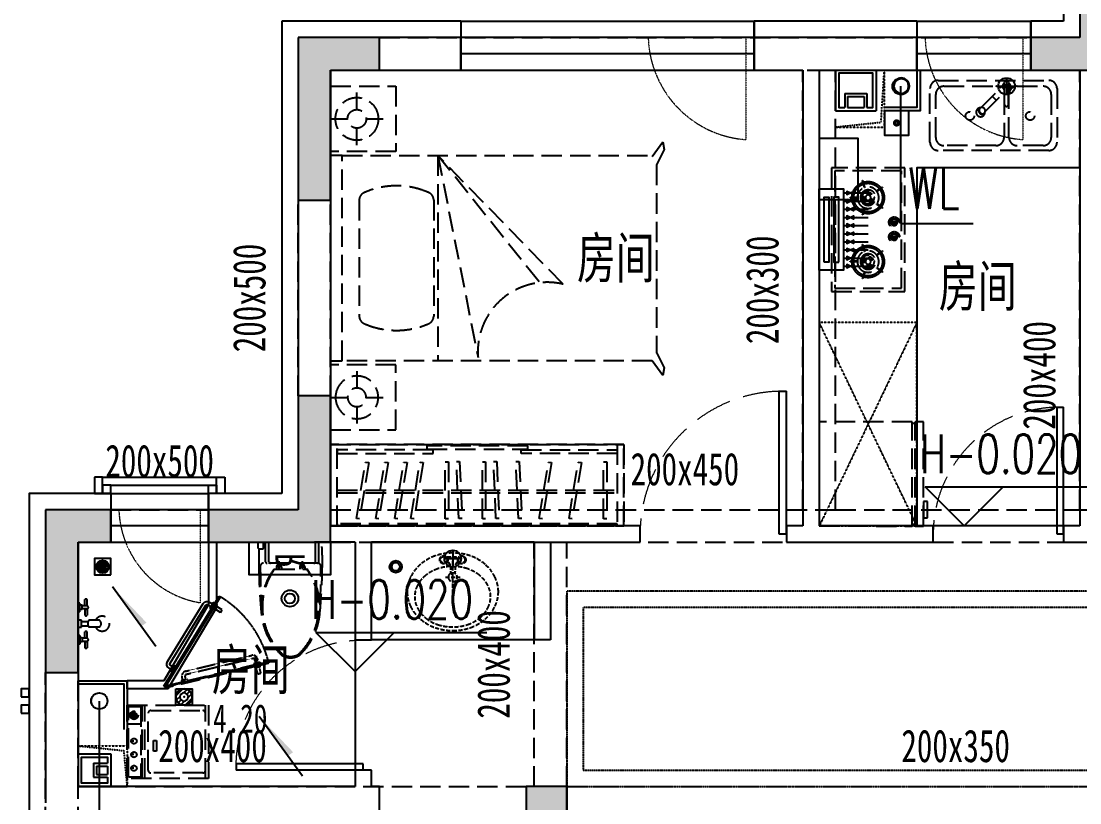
# Model space of a CAD drawing. Header units: millimetres. Extents: x -28014 to 297841, y -81741 to 47579.
# Drawn here: x 274269 to 280769, y -30177 to -25377 of the extents above; entities that cross this region are included whole.
import ezdxf
from ezdxf.enums import TextEntityAlignment as Align

# ---------------------------------------------------------------- set-up
doc = ezdxf.new("R2010")
doc.units = ezdxf.units.MM
doc.header["$MEASUREMENT"] = 0
for name, pattern in [('00-TK-A0$0$ax-d-a$0$Ax-41-Pr$0$Ax-41-Pr$0$HIDDEN2', [0.1875, 0.125, -0.0625]), ('__DASH', [0.35, 0.25, -0.1]), ('DASH', [0.35, 0.25, -0.1])]:
    doc.linetypes.add(name, pattern=pattern)
for name, color, linetype in [('0-水', 1, 'Continuous'), ('A-墙体-面层', 6, 'Continuous'), ('A-暖通-设备', 20, 'Continuous'), ('A-楼面-下部', 23, 'Continuous'), ('A-楼面-厨卫', 6, 'Continuous'), ('A-楼面-家具', 8, 'Continuous'), ('A-楼面-装饰', 41, 'Continuous'), ('A-注释-填充', 8, 'Continuous'), ('A-注释-引出', 3, 'Continuous'), ('A-注释-标高', 3, 'Continuous'), ('A-注释-符号', 3, 'Continuous'), ('A-立面-线2', 132, 'Continuous'), ('A-给排水-点位', 141, 'Continuous'), ('A-给排水-设备', 132, 'Continuous'), ('A-设备', 30, 'Continuous'), ('A-设备-电气', 30, 'Continuous'), ('A-门窗', 2, 'Continuous'), ('AR9-剪力墙（柱）填充', 250, 'Continuous'), ('AR9-剪力墙（柱）线', 6, 'Continuous'), ('AR9-墙线', 160, 'Continuous'), ('AR9-建筑给排水（立管）', 4, 'Continuous'), ('AR9-梁', 1, 'DASH'), ('C-sheet(通用-图框)', 7, 'Continuous'), ('FF-厨卫（地坪隐）', 31, 'Continuous'), ('FF-平面文字', 50, 'Continuous'), ('FF-活动家具', 51, 'Continuous'), ('P-污水-立管', 50, 'Continuous'), ('SURFACE', 6, 'Continuous'), ('装饰', 152, 'Continuous')]:
    doc.layers.add(name, color=color, linetype=linetype)
doc.layers.add('A_开启方向', color=15, linetype='Continuous', lineweight=18)
doc.styles.add('_TCH_DIM', font='SIMPLEX', dxfattribs={"bigfont": 'GBCBIG'})
doc.styles.add('参照-28#-1.2标准层$0$HZ1', font='', dxfattribs={"width": 0.7})
doc.styles.add('宋体', font='', dxfattribs={"width": 0.8})
doc.styles.get('参照-28#-1.2标准层$0$HZ1').set_extended_font_data('SimSun')
doc.styles.get('宋体').set_extended_font_data('SimSun')

# ---------------------------------------------------------------- blocks, each defined once
blk = doc.blocks.new('frgdhgth')
at = {"layer": 'A_开启方向', "linetype": 'DASH', "ltscale": 0.6}
for points in [[(1850, 9250), (1850, 8622.7, -0.385583), (1250, 9251.3, -0.385583)], [(3550, 9250), (3550, 8622.7, -0.385583), (2950, 9251.3, -0.385583)], [(-1500, 6350), (-1500, 5778.9, -0.358496), (-2000, 6350, -0.359827)]]:
    blk.add_lwpolyline(points, format="xyb", dxfattribs=at)
blk = doc.blocks.new('g1')
at = {"linetype": '__DASH', "ltscale": 500}
for p, q in [((40, 500), (0, 500)), ((0, 500), (0, 0)), ((0, 0), (0, 500)), ((0, 500), (1800, 500)), ((1800, 500), (0, 500)), ((0, 500), (0, 0)), ((40, 0), (40, 500)), ((630, 466.7), (40, 466.7)), ((40, 466.7), (40, 445.8)), ((1210, 491.7), (590, 491.7)), ((590, 491.7), (590, 470.8)), ((590, 470.8), (1210, 470.8)), ((630, 445.8), (630, 466.7)), ((1170, 445.8), (1170, 466.7)), ((1170, 466.7), (1760, 466.7)), ((1210, 470.8), (1210, 491.7)), ((1800, 500), (1760, 500)), ((1760, 500), (1760, 0)), ((1760, 466.7), (1760, 445.8)), ((1800, 0), (1800, 500)), ((1800, 500), (1800, 0)), ((1800, 0), (1800, 500)), ((40, 445.8), (630, 445.8)), ((1760, 445.8), (1170, 445.8)), ((0, 0), (40, 0)), ((1800, 0), (0, 0)), ((0, 0), (1800, 0)), ((40, 12.5), (40, 0)), ((1760, 12.5), (40, 12.5)), ((40, 0), (1760, 0)), ((1760, 0), (1760, 12.5)), ((1760, 0), (1800, 0))]:
    blk.add_line(p, q, dxfattribs=at)
at = {"color": 8, "linetype": '__DASH', "ltscale": 500}
for p, q in [((158.1, 45.4), (215, 392.2)), ((215, 392.2), (234.8, 390)), ((276.9, 45.4), (333.7, 392.2)), ((333.7, 392.2), (353.5, 390)), ((393.4, 45.4), (450.2, 392.2)), ((450.2, 392.2), (470, 390)), ((492, 45.4), (548.8, 392.2)), ((548.8, 392.2), (568.6, 390)), ((703.7, 393.8), (723.7, 393.8)), ((703.7, 43.8), (703.7, 393.8)), ((723.7, 393.8), (723.7, 43.8)), ((771.9, 395.7), (791.8, 396.3)), ((787.4, 46), (771.9, 395.7)), ((791.8, 396.3), (807.4, 46.6)), ((931.6, 393.8), (951.6, 393.8)), ((931.6, 43.8), (931.6, 393.8)), ((951.6, 393.8), (951.6, 43.8)), ((999.8, 395.7), (1019.8, 396.3)), ((1015.3, 46), (999.8, 395.7)), ((1019.8, 396.3), (1035.3, 46.6)), ((1137.8, 395.7), (1157.8, 396.3)), ((1153.3, 46), (1137.8, 395.7)), ((1157.8, 396.3), (1173.3, 46.6)), ((1280.2, 45.4), (1337, 392.2)), ((1337, 392.2), (1356.8, 390)), ((1463.6, 45.4), (1520.4, 392.2)), ((1520.4, 392.2), (1540.2, 390)), ((1675.3, 393.8), (1695.3, 393.8)), ((1675.3, 43.8), (1675.3, 393.8)), ((1695.3, 393.8), (1695.3, 43.8)), ((234.8, 390), (177.9, 43.2)), ((353.5, 390), (296.7, 43.2)), ((470, 390), (413.2, 43.2)), ((568.6, 390), (511.8, 43.2)), ((1356.8, 390), (1300, 43.2)), ((1540.2, 390), (1483.4, 43.2)), ((40, 220.8), (1760, 220.8)), ((40, 204.2), (1760, 204.2)), ((177.9, 43.2), (158.1, 45.4)), ((296.7, 43.2), (276.9, 45.4)), ((413.2, 43.2), (393.4, 45.4)), ((511.8, 43.2), (492, 45.4)), ((723.7, 43.8), (703.7, 43.8)), ((807.4, 46.6), (787.4, 46)), ((951.6, 43.8), (931.6, 43.8)), ((1035.3, 46.6), (1015.3, 46)), ((1173.3, 46.6), (1153.3, 46)), ((1300, 43.2), (1280.2, 45.4)), ((1483.4, 43.2), (1463.6, 45.4)), ((1695.3, 43.8), (1675.3, 43.8))]:
    blk.add_line(p, q, dxfattribs=at)
blk = doc.blocks.new('fj4')
at = {"layer": 'AR9-墙线', "ltscale": 10, "extrusion": (0, 0, -1)}
for p, q in [((0, 200), (200, 200)), ((0, 200), (0, 0)), ((200, 200), (200, 0)), ((95, 143.1), (180, 143.1)), ((95, 143.1), (95, 56.9)), ((112.5, 125.6), (180, 125.6)), ((112.5, 125.6), (112.5, 74.4)), ((112.5, 74.4), (180, 74.4)), ((95, 56.9), (180, 56.9)), ((0, 0), (200, 0))]:
    blk.add_line(p, q, dxfattribs=at)
at = {"layer": 'AR9-墙线', "ltscale": 10}
blk.add_line((180, 125.6), (180, 74.4), dxfattribs=at)
at = {"layer": 'AR9-墙线', "linetype": 'DASH', "ltscale": 0.5}
for points in [[(0, 250), (300, 250), (300, 0)], [(0, 250), (279.5, 220.6), (300, 0)]]:
    blk.add_lwpolyline(points, dxfattribs=at)
at = {"layer": 'AR9-墙线', "ltscale": 10}
blk.add_lwpolyline([(180, 56.9), (180, 20), (20, 20), (20, 180), (180, 180), (180, 143.1)], dxfattribs=at)
blk = doc.blocks.new('e433w')
at = {"layer": 'A-设备-电气'}
blk.add_lwpolyline([(338749.7, 223133.5), (338949.7, 223133.5), (338949.7, 223633.5), (338749.7, 223633.5)], close=True, dxfattribs=at)
at = {"layer": 'A-设备-电气', "style": '参照-28#-1.2标准层$0$HZ1', "width": 0.7}
blk.add_text('R', height=180, rotation=0, dxfattribs=at).set_placement((338817.6, 223292.3))
blk = doc.blocks.new('地漏-洗衣机用')
at = {"layer": 'A-给排水-点位'}
for p, q in [((435756.2, 94253), (435734.4, 94274.8)), ((435763.3, 94274.2), (435745.6, 94291.9)), ((435784.5, 94281.3), (435762.7, 94303.1)), ((435830.5, 94263.6), (435788, 94306)), ((435827.5, 94238.3), (435805.7, 94260.1)), ((435773.9, 94207), (435731.5, 94249.5)), ((435799.2, 94210), (435777.4, 94231.8)), ((435816.3, 94221.2), (435798.6, 94238.8))]:
    blk.add_line(p, q, dxfattribs=at)
at = {"layer": 'A-给排水-点位', "color": 8}
blk.add_lwpolyline([(435731, 94206.5), (435831, 94206.5), (435831, 94306.5), (435731, 94306.5)], close=True, dxfattribs=at)
at = {"layer": 'A-给排水-点位'}
for radius in [50, 25]:
    blk.add_circle((435781, 94256.5), radius, dxfattribs=at)
blk.add_point((435781, 94256.5), dxfattribs=at)
blk = doc.blocks.new('淋浴间地漏')
at = {"layer": 'A-给排水-设备', "color": 8, "extrusion": (0, 0, -1)}
for p, q in [((-35, 1.5), (-5.6, 1.5)), ((-31, 16.2), (-5.6, 1.5)), ((-29.5, 18.8), (-4.1, 4.1)), ((-18.8, 29.5), (-4.1, 4.1)), ((-16.2, 31), (-1.5, 5.6)), ((-1.5, 35), (-1.5, 5.6)), ((1.5, 35), (1.5, 5.6)), ((16.2, 31), (1.5, 5.6)), ((18.8, 29.5), (4.1, 4.1)), ((29.5, 18.8), (4.1, 4.1)), ((31, 16.2), (5.6, 1.5)), ((5.6, 1.5), (35, 1.5)), ((-35, -1.5), (-5.6, -1.5)), ((-5.6, -1.5), (-31, -16.2)), ((-4.1, -4.1), (-29.5, -18.8)), ((-4.1, -4.1), (-18.8, -29.5)), ((-1.5, -5.6), (-16.2, -31)), ((-1.5, -5.6), (-1.5, -35)), ((1.5, -5.6), (16.2, -31)), ((1.5, -5.6), (1.5, -35)), ((4.1, -4.1), (29.5, -18.8)), ((4.1, -4.1), (18.8, -29.5)), ((5.6, -1.5), (35, -1.5)), ((5.6, -1.5), (31, -16.2))]:
    blk.add_line(p, q, dxfattribs=at)
at = {"layer": 'A-给排水-设备', "extrusion": (0, 0, -1)}
blk.add_lwpolyline([(50, 50), (-50, 50), (-50, -50), (50, -50)], close=True, dxfattribs=at)
blk.add_circle((0, 0), 40, dxfattribs=at)
at = {"layer": 'A-给排水-设备', "color": 8, "extrusion": (0, 0, -1)}
for radius in [35, 3]:
    blk.add_circle((0, 0), radius, dxfattribs=at)
blk = doc.blocks.new('大便器排水点')
at = {"layer": 'P-污水-立管'}
for radius in [51, 31]:
    blk.add_circle((0, 0), radius, dxfattribs=at)
blk = doc.blocks.new('排水栓')
at = {"layer": 'P-污水-立管'}
for p, q in [((-51, 0), (51, 0)), ((0, 51), (0, -51))]:
    blk.add_line(p, q, dxfattribs=at)
blk.add_circle((0, 0), 51, dxfattribs=at)
blk = doc.blocks.new('jfsq5')
at = {"layer": 'A-暖通-设备'}
for p, q in [((-225, 150), (-225, 300)), ((-175, 150), (-175, 300)), ((-125, 150), (-125, 300)), ((-75, 150), (-75, 300)), ((-25, 150), (-25, 300)), ((25, 150), (25, 300)), ((75, 150), (75, 300)), ((125, 150), (125, 300)), ((175, 150), (175, 300)), ((225, 150), (225, 300))]:
    blk.add_line(p, q, dxfattribs=at)
for points in [[(-225, 230, 12, 0, 0), (-225, 260, 12, 0, 0)], [(-175, 230, 0, 12, 0), (-175, 260, 0, 12, 0)], [(-125, 230, 12, 0, 0), (-125, 260, 12, 0, 0)], [(-75, 230, 0, 12, 0), (-75, 260, 0, 12, 0)], [(-25, 230, 12, 0, 0), (-25, 260, 12, 0, 0)], [(25, 230, 0, 12, 0), (25, 260, 0, 12, 0)], [(75, 230, 12, 0, 0), (75, 260, 12, 0, 0)], [(125, 230, 0, 12, 0), (125, 260, 0, 12, 0)], [(175, 230, 12, 0, 0), (175, 260, 12, 0, 0)], [(225, 230, 0, 12, 0), (225, 260, 0, 12, 0)]]:
    blk.add_lwpolyline(points, format="xyseb", dxfattribs=at)
for points in [[(-225, 190), (-215, 210), (-235, 210), (-215, 170), (-235, 170), (-225, 190)], [(-175, 190), (-165, 210), (-185, 210), (-165, 170), (-185, 170), (-175, 190)], [(-125, 190), (-115, 210), (-135, 210), (-115, 170), (-135, 170), (-125, 190)], [(-75, 190), (-65, 210), (-85, 210), (-65, 170), (-85, 170), (-75, 190)], [(-25, 190), (-15, 210), (-35, 210), (-15, 170), (-35, 170), (-25, 190)], [(25, 190), (35, 210), (15, 210), (35, 170), (15, 170), (25, 190)], [(75, 190), (85, 210), (65, 210), (85, 170), (65, 170), (75, 190)], [(125, 190), (135, 210), (115, 210), (135, 170), (115, 170), (125, 190)], [(175, 190), (185, 210), (165, 210), (185, 170), (165, 170), (175, 190)], [(225, 190), (235, 210), (215, 210), (235, 170), (215, 170), (225, 190)]]:
    blk.add_lwpolyline(points, dxfattribs=at)
blk.add_lwpolyline([(250, 0), (250, 150), (-250, 150), (-250, 0)], close=True, dxfattribs=at)
at = {"layer": 'A-暖通-设备', "lineweight": -3}
for points in [[(-200, 120.1), (199.7, 120.1), (199.7, 90.3), (-200, 90.3)], [(-200, 29.9), (199.7, 29.9), (199.7, 59.7), (-200, 59.7)]]:
    blk.add_lwpolyline(points, close=True, dxfattribs=at)
blk = doc.blocks.new('mq')
at = {"layer": 'A-暖通-设备', "const_width": 25}
blk.add_lwpolyline([(60, -1225, 1), (40, -1225, 1), (60, -1225, 1)], format="xyb", dxfattribs=at)
at = {"layer": 'A-设备'}
for points in [[(525, -755), (285, -755), (285, -1130), (525, -1130)], [(125, -1300), (125, -1150), (-25, -1150), (-25, -1300)]]:
    blk.add_lwpolyline(points, close=True, dxfattribs=at)
blk = doc.blocks.new('$plan$00003682')
at = {"layer": 'FF-厨卫（地坪隐）', "linetype": '__DASH', "ltscale": 100}
for p, q in [((-80, -42.1), (-75, -42.1)), ((-75, -24.6), (-75, -27.1)), ((-75, -24.6), (-72.9, -24.6)), ((-75, -57.1), (-75, -59.6)), ((-75, -59.6), (-72.9, -59.6)), ((-72.7, -24.4), (-69.1, -27.9)), ((-69.1, -56.2), (-72.7, -59.8)), ((-55, -22.1), (-55, -17.1)), ((-55, -67.1), (-55, -62.1)), ((-37.3, -24.4), (-40.9, -27.9)), ((-40.9, -56.2), (-37.3, -59.8)), ((-37.1, -24.6), (37.1, -24.6)), ((-37.1, -59.6), (-35, -59.6)), ((-35, -27.1), (35, -27.1)), ((-35, -42.1), (-30, -42.1)), ((0, -248.6), (0, -23.7)), ((35, -42.1), (30, -42.1)), ((35, -59.6), (37.1, -59.6)), ((37.3, -24.4), (40.9, -27.9)), ((40.9, -56.2), (37.3, -59.8)), ((55, -22.1), (55, -17.1)), ((55, -67.1), (55, -62.1)), ((72.7, -24.4), (69.1, -27.9)), ((69.1, -56.2), (72.7, -59.8)), ((72.9, -24.6), (75, -24.6)), ((72.9, -59.6), (75, -59.6)), ((75, -24.6), (75, -27.1)), ((80, -42.1), (75, -42.1)), ((75, -57.1), (75, -59.6)), ((-15, -79.6), (-15, -115.7)), ((15, -79.6), (15, -115.7)), ((-44.4, -149.1), (45.2, -149.1))]:
    blk.add_line(p, q, dxfattribs=at)
blk.add_lwpolyline([(0, 0, 0.084993), (-109.1, -18.7, 0.091836), (-198, -69.8, 0.103534), (-259.4, -149.2, 0.11365), (-280, -238.5, 0.11365), (-259.4, -327.8, 0.103534), (-198, -407.1, 0.091836), (-109.1, -458.3, 0.084993), (0, -477, 0.084993), (109.1, -458.3, 0.091836), (198, -407.1, 0.103534), (259.4, -327.8, 0.11365), (280, -238.5, 0.113649), (259.4, -149.2, 0.103534), (198, -69.8, 0.091836), (109.1, -18.7, 0.084993)], format="xyb", close=True, dxfattribs=at)
for centre, radius in [((-55, -42.1), 25), ((-55, -42.1), 20), ((0, -34.6), 5), ((55, -42.1), 25), ((55, -42.1), 20)]:
    blk.add_circle(centre, radius, dxfattribs=at)
for centre, radius, start, end in [((-35, -77.1), 20, 0, 90), ((-35, -79.6), 20, 0, 90), ((35, -77.1), 20, 90, 180), ((35, -79.6), 20, 90, 180), ((-17.8, -322.3), 236.9, 108.29815, 128.60182), ((-0.8, -373.7), 291.1, 92.80208, 108.29824), ((0, -149.1), 27.5, 116.34536, 63.65464), ((0, -111.6), 15, 180, 0), ((0, -115.7), 15, 180, 0), ((-0.8, -373.7), 291.1, 71.70181, 86.89436), ((16.2, -322.3), 236.9, 51.39818, 71.70185), ((-43.9, -289.6), 195, 128.60181, 152.57773), ((42.4, -289.6), 195, 27.42227, 51.39819), ((-84.1, -268.7), 149.8, 152.5778, 207.4222), ((82.5, -268.7), 149.8, 332.5778, 27.4222), ((-43.9, -247.9), 195, 207.42227, 231.39819), ((42.4, -247.9), 195, 308.60181, 332.57773), ((-17.8, -215.2), 236.9, 231.39818, 251.70185), ((-0.8, -163.7), 291.1, 251.70181, 288.29819), ((16.2, -215.2), 236.9, 288.29815, 308.60182)]:
    blk.add_arc(centre, radius, start, end, dxfattribs=at)
blk = doc.blocks.new('b')
at = {"layer": 'FF-厨卫（地坪隐）', "linetype": '__DASH', "ltscale": 500}
for p, q in [((73796.4, -64848.4), (74116.4, -64848.4)), ((74026, -64979.1), (74156.4, -64848.7)), ((74168.9, -64959.2), (74168.9, -64821)), ((74191.9, -64819), (74170.9, -64819)), ((74193.9, -64959.2), (74193.9, -64821)), ((74246.4, -64848.4), (74406.4, -64848.4)), ((73746.4, -65162.2), (73746.4, -64898.4)), ((74050.7, -65003.8), (74168.9, -64885.7)), ((74094.8, -64910.3), (74119.5, -64935)), ((74166.4, -64898.4), (74166.4, -65162.2)), ((74196.4, -65162.2), (74196.4, -64898.4)), ((74456.4, -64898.4), (74456.4, -65162.2)), ((74015.1, -64986.4), (74018, -64983.5)), ((74043.4, -65014.7), (74046.3, -65011.8)), ((74116.4, -65212.2), (73796.4, -65212.2)), ((74406.4, -65212.2), (74246.4, -65212.2))]:
    blk.add_line(p, q, dxfattribs=at)
for points in [[(73711.4, -65192.2), (73711.4, -64862.2, -0.414214), (73761.4, -64812.2), (74441.4, -64812.2, -0.414214), (74491.4, -64862.2), (74491.4, -65192.2, -0.414214), (74441.4, -65242.2), (73761.4, -65242.2, -0.414214)], [(74018, -64983.5, 0.106772), (74014.1, -64989.5, 0.101544), (74013, -64996.8, 0.094932), (74014.7, -65004.1, 0.090733), (74019.2, -65010.6, 0.090733), (74025.7, -65015.1, 0.094932), (74033, -65016.8, 0.101544), (74040.3, -65015.7, 0.106772), (74046.3, -65011.8, 0.106772), (74050.1, -65005.9, 0.101544), (74051.3, -64998.5, 0.094932), (74049.5, -64991.2, 0.090733), (74045, -64984.8, 0.090733), (74038.6, -64980.3, 0.094932), (74031.3, -64978.5, 0.101544), (74023.9, -64979.7, 0.106772)]]:
    blk.add_lwpolyline(points, format="xyb", close=True, dxfattribs=at)
blk.add_lwpolyline([(74015.1, -64986.4, 0.106772), (74011.3, -64992.4, 0.101544), (74010.1, -64999.7, 0.094932), (74011.9, -65007, 0.090733), (74016.3, -65013.5, 0.090733), (74022.8, -65017.9, 0.094932), (74030.1, -65019.7, 0.101544), (74037.4, -65018.5, 0.106772), (74043.4, -65014.7, 0.106772)], format="xyb", dxfattribs=at)
for centre, radius in [((74181.4, -64848.4), 10), ((73956.4, -65030.3), 26.2), ((74326.4, -65030.3), 26.2)]:
    blk.add_circle(centre, radius, dxfattribs=at)
for centre, radius, start, end in [((73796.4, -64898.4), 50, 90, 180), ((74116.4, -64898.4), 50, 52.92449, 90), ((74181.4, -64848.4), 25, 120, 240), ((74170.9, -64821), 2, 90, 180), ((74191.9, -64821), 2, 0, 90), ((74181.4, -64848.4), 25, 300, 60), ((74246.4, -64898.4), 50, 90, 180), ((74406.4, -64898.4), 50, 0, 90), ((74116.4, -64898.4), 50, 0, 10.79663), ((74022.2, -65007.6), 27.5, 88.39075, 1.60925), ((74181.4, -64959.2), 12.5, 180, 0), ((73796.4, -65162.2), 50, 180, 270), ((74116.4, -65162.2), 50, 270, 0), ((74246.4, -65162.2), 50, 180, 270), ((74406.4, -65162.2), 50, 270, 0)]:
    blk.add_arc(centre, radius, start, end, dxfattribs=at)
blk = doc.blocks.new('d')
at = {"layer": 'FF-厨卫（地坪隐）', "color": 8, "linetype": '__DASH', "ltscale": 500}
for p, q in [((79843.4, -64923.5), (79843.4, -64882.9)), ((79846.7, -64923.5), (79846.7, -64882.9)), ((80236.1, -64923.5), (80236.1, -64882.9)), ((80239.4, -64923.5), (80239.4, -64882.9)), ((79780.2, -64971.8), (79741.6, -64959.3)), ((79781.3, -64968.7), (79742.6, -64956.1)), ((79908.9, -64968.7), (79947.6, -64956.1)), ((79909.9, -64971.8), (79948.6, -64959.3)), ((80172.9, -64971.8), (80134.3, -64959.3)), ((80173.9, -64968.7), (80135.3, -64956.1)), ((80301.6, -64968.7), (80340.2, -64956.1)), ((80302.6, -64971.8), (80341.3, -64959.3)), ((79804, -65044.9), (79780.1, -65077.8)), ((79806.7, -65046.9), (79782.8, -65079.7)), ((79883.5, -65046.9), (79907.4, -65079.7)), ((79886.2, -65044.9), (79910.1, -65077.8)), ((80196.7, -65044.9), (80172.8, -65077.8)), ((80199.3, -65046.9), (80175.5, -65079.7)), ((80276.2, -65046.9), (80300.1, -65079.7)), ((80278.9, -65044.9), (80302.7, -65077.8)), ((79994.8, -65121.7), (79994.8, -65118.7)), ((79997.8, -65121.7), (79997.8, -65118.7)), ((80017.6, -65130.5), (80019.7, -65128.3)), ((80085, -65121.7), (80085, -65118.7)), ((80088, -65121.7), (80088, -65118.7)), ((80107.7, -65130.5), (80109.9, -65128.3)), ((79966.4, -65150.2), (79963.3, -65150.2)), ((79966.4, -65153.2), (79963.3, -65153.2)), ((79993.3, -65134.4), (79993.3, -65168.9)), ((79996.3, -65181.7), (79996.3, -65184.7)), ((79999.3, -65134.4), (79999.3, -65168.9)), ((80056.6, -65150.2), (80053.5, -65150.2)), ((80056.6, -65153.2), (80053.5, -65153.2)), ((80083.5, -65134.4), (80083.5, -65168.9)), ((80086.5, -65181.7), (80086.5, -65184.7)), ((80089.5, -65134.4), (80089.5, -65168.9))]:
    blk.add_line(p, q, dxfattribs=at)
at = {"layer": 'FF-厨卫（地坪隐）', "linetype": '__DASH', "ltscale": 500}
blk.add_lwpolyline([(79661.4, -64766.2), (80421.4, -64766.2), (80421.4, -65216.2), (79661.4, -65216.2)], close=True, dxfattribs=at)
at = {"layer": 'FF-厨卫（地坪隐）', "color": 8, "linetype": '__DASH', "ltscale": 500}
blk.add_lwpolyline([(79681.4, -64786.2), (80401.4, -64786.2), (80401.4, -65196.2), (79681.4, -65196.2)], close=True, dxfattribs=at)
for centre, radius in [((79845.1, -64991.2), 66), ((80237.8, -64991.2), 66), ((79845.1, -64991.2), 47.3), ((79845.1, -64991.2), 38.5), ((79845.1, -64991.2), 16.5), ((80237.8, -64991.2), 47.3), ((80237.8, -64991.2), 38.5), ((80237.8, -64991.2), 16.5), ((79996.3, -65151.7), 20), ((80086.5, -65151.7), 20)]:
    blk.add_circle(centre, radius, dxfattribs=at)
for centre, radius, start, end in [((79845.1, -64991.2), 99, 90.95565, 161.0457), ((79845.1, -64991.2), 88, 91.07503, 160.92632), ((79845.1, -64882.9), 1.65, 0.00068, 180.00068), ((79845.1, -64923.5), 1.65, 180.00068, 0.00068), ((79845.1, -64991.2), 99, 18.95565, 89.0457), ((79845.1, -64991.2), 88, 19.07503, 88.92632), ((80237.8, -64991.2), 99, 90.9543, 161.04435), ((80237.8, -64991.2), 88, 91.07368, 160.92497), ((80237.8, -64882.9), 1.65, 359.99932, 179.99932), ((80237.8, -64923.5), 1.65, 179.99932, 359.99932), ((80237.8, -64991.2), 99, 18.9543, 89.04435), ((80237.8, -64991.2), 88, 19.07368, 88.92497), ((79742.1, -64957.7), 1.65, 72.00068, 252.00068), ((79845.1, -64991.2), 99, 162.95565, 233.0457), ((79845.1, -64991.2), 88, 163.07503, 232.92632), ((79780.8, -64970.3), 1.65, 252.00068, 72.00068), ((79817.6, -64991.2), 5.5, 0.00068, 180.00068), ((79845.1, -64991.2), 33, 180.00068, 213.52651), ((79845.1, -64991.2), 22, 180.00068, 213.52651), ((79843.4, -64963.7), 5.5, 93.52651, 273.52651), ((79845.1, -64991.2), 33, 60.00068, 93.52651), ((79845.1, -64991.2), 22, 60.00068, 93.52651), ((79858.8, -64967.4), 5.5, 240.00068, 60.00068), ((79869.7, -65003.4), 5.5, 333.52651, 153.52651), ((79845.1, -64991.2), 88, 307.07503, 16.92632), ((79845.1, -64991.2), 99, 306.95565, 17.0457), ((79909.4, -64970.3), 1.65, 108.00068, 288.00068), ((79948.1, -64957.7), 1.65, 288.00068, 108.00068), ((80134.8, -64957.7), 1.65, 71.99932, 251.99932), ((80237.8, -64991.2), 99, 162.9543, 233.04435), ((80237.8, -64991.2), 88, 163.07368, 232.92497), ((80173.4, -64970.3), 1.65, 251.99932, 71.99932), ((80213.2, -65003.4), 5.5, 26.47349, 206.47349), ((80224, -64967.4), 5.5, 119.99932, 299.99932), ((80237.8, -64991.2), 33, 86.47349, 119.99932), ((80237.8, -64991.2), 22, 86.47349, 119.99932), ((80239.5, -64963.7), 5.5, 266.47349, 86.47349), ((80237.8, -64991.2), 22, 326.47349, 359.99932), ((80265.3, -64991.2), 5.5, 359.99932, 179.99932), ((80237.8, -64991.2), 33, 326.47349, 359.99932), ((80237.8, -64991.2), 88, 307.07368, 16.92497), ((80237.8, -64991.2), 99, 306.9543, 17.04435), ((80302.1, -64970.3), 1.65, 107.99932, 287.99932), ((80340.7, -64957.7), 1.65, 287.99932, 107.99932), ((79845.1, -64991.2), 88, 235.07503, 304.92632), ((79805.3, -65045.9), 1.65, 324.00068, 144.00068), ((79822.2, -65006.4), 5.5, 213.52651, 33.52651), ((79858.8, -65015), 5.5, 120.00068, 300.00068), ((79845.1, -64991.2), 22, 300.00068, 333.52651), ((79845.1, -64991.2), 33, 300.00068, 333.52651), ((79884.9, -65045.9), 1.65, 36.00068, 216.00068), ((80237.8, -64991.2), 88, 235.07368, 304.92497), ((80198, -65045.9), 1.65, 323.99932, 143.99932), ((80237.8, -64991.2), 33, 206.47349, 239.99932), ((80237.8, -64991.2), 22, 206.47349, 239.99932), ((80224, -65015), 5.5, 239.99932, 59.99932), ((80260.7, -65006.4), 5.5, 146.47349, 326.47349), ((80277.5, -65045.9), 1.65, 35.99932, 215.99932), ((79781.5, -65078.8), 1.65, 144.00068, 324.00068), ((79845.1, -64991.2), 99, 234.95565, 305.0457), ((79908.7, -65078.8), 1.65, 216.00068, 36.00068), ((79996.3, -65151.7), 33, 92.60458, 177.39407), ((79996.3, -65151.7), 30, 92.86531, 177.13334), ((79996.3, -65151.7), 33, 44.99932, 87.39407), ((79996.3, -65151.7), 30, 44.99932, 87.13334), ((80086.5, -65151.7), 33, 92.60458, 177.39407), ((80086.5, -65151.7), 30, 92.86531, 177.13334), ((80086.5, -65151.7), 33, 44.99932, 87.39407), ((80086.5, -65151.7), 30, 44.99932, 87.13334), ((80174.1, -65078.8), 1.65, 143.99932, 323.99932), ((80237.8, -64991.2), 99, 234.9543, 305.04435), ((80301.4, -65078.8), 1.65, 215.99932, 35.99932), ((79996.3, -65151.7), 33, 182.60458, 269.99932), ((79996.3, -65151.7), 30, 182.86531, 269.99932), ((79996.3, -65151.7), 18, 99.59339, 260.40526), ((79996.3, -65134.7), 3.01, 355.12371, 184.87494), ((79996.3, -65168.7), 3.01, 175.12371, 4.87494), ((79996.3, -65151.7), 18, 279.59339, 80.40526), ((80086.5, -65151.7), 33, 182.60458, 269.99932), ((80086.5, -65151.7), 30, 182.86531, 269.99932), ((80086.5, -65151.7), 18, 99.59339, 260.40526), ((80086.5, -65134.7), 3.01, 355.12371, 184.87494), ((80086.5, -65168.7), 3.01, 175.12371, 4.87494), ((80086.5, -65151.7), 18, 279.59339, 80.40526)]:
    blk.add_arc(centre, radius, start, end, dxfattribs=at)
blk = doc.blocks.new('bingxiang')
at = {"layer": 'FF-活动家具', "linetype": '__DASH', "ltscale": 500}
for p, q in [((70679.6, -68761.1), (70679.5, -69331.1)), ((71319.5, -68761.1), (70679.6, -68761.1)), ((71319.5, -69331.1), (71319.5, -68761.1)), ((70679.5, -69331.1), (71319.5, -69331.1)), ((70679.5, -69351.1), (70679.5, -69401.1)), ((70679.5, -69351.1), (71319.5, -69351.1)), ((70689.5, -69351.1), (70689.5, -69331.1)), ((71309.5, -69351.1), (71309.5, -69331.1)), ((71319.5, -69401.1), (71319.5, -69351.1)), ((70679.5, -69401.1), (71319.5, -69401.1))]:
    blk.add_line(p, q, dxfattribs=at)
blk.add_lwpolyline([(70729.5, -69401.1), (70729.5, -69426.1), (70829.5, -69426.1), (70829.5, -69401.1)], close=True, dxfattribs=at)
blk = doc.blocks.new('matong')
at = {"layer": 'FF-厨卫（地坪隐）', "linetype": '__DASH', "ltscale": 500}
for p, q in [((-195.1, -35.2), (-195.1, 0)), ((-195.1, 0), (195.1, 0)), ((-162.1, -35.2), (-162.1, 0)), ((-149.5, -119.2), (-149.5, 0)), ((-128.5, -119.2), (-128.5, 0)), ((-128.5, -119.2), (-128.5, 0)), ((156.9, -119.2), (156.9, 0)), ((177.9, -119.2), (177.9, 0)), ((-190.4, -39.9), (-166.8, -39.9)), ((-162.1, -32.8), (-149.5, -32.8)), ((168.4, -128.7), (-163.1, -128.7)), ((-67.6, -115), (-67.6, -164.3)), ((76, -115), (76, -164.3)), ((-98.7, -165.9), (-96.3, -165.9)), ((-94.7, -164.3), (103.1, -164.3)), ((-82.8, -150.1), (-82.8, -164.3)), ((-52.5, -150.1), (-82.8, -150.1)), ((-52.5, -150.1), (-52.5, -164.3)), ((60.9, -150.1), (91.1, -150.1)), ((60.9, -150.1), (60.9, -164.3)), ((91.1, -150.1), (91.1, -164.3)), ((107, -165.9), (104.6, -165.9))]:
    blk.add_line(p, q, dxfattribs=at)
for centre, radius, start, end in [((-190.4, -35.2), 4.73, 180.00002, 270.00002), ((2262.2, -120.1), 2453.2, 178.12606, 180.69975), ((-166.8, -35.2), 4.73, 270.00002, 0.00002), ((-1455.3, -119.8), 1654.8, 358.94995, 4.15111), ((-163.1, -147.6), 18.9, 90.00002, 179.11944), ((-140.1, -119.2), 9.45, 180.00002, 270.00002), ((-119.1, -119.2), 9.45, 180.00002, 270.00002), ((147.5, -119.2), 9.45, 270.00002, 0.00002), ((168.4, -119.2), 9.45, 270.00002, 0.00002), ((171.5, -147.6), 18.9, 0.88059, 90.00002), ((3295.2, -107), 3486.3, 180.70774, 185.46168), ((7303.4, -92.4), 7485.6, 180.42032, 182.24158), ((220.9, -402.8), 397.8, 143.4492, 226.94825), ((233, -397.2), 402, 144.59383, 226.02331), ((-67.6, -150.1), 15.1, 359.99998, 179.99998), ((-224.6, -397.2), 402, 313.97671, 35.40619), ((-212.5, -402.8), 397.8, 313.05178, 36.55082), ((76, -150.1), 15.1, 0.00002, 180.00002), ((-3286.9, -107), 3486.3, 354.53836, 359.29228), ((-3196.4, -187.6), 3387.1, 356.65622, 0.68195), ((4.2, -606.5), 102.9, 237.79536, 302.20467), ((4.2, -606.5), 94.5, 237.79536, 302.20467)]:
    blk.add_arc(centre, radius, start, end, dxfattribs=at)
blk = doc.blocks.new('400床头柜')
at = {"layer": 'FF-活动家具', "linetype": '__DASH', "ltscale": 500}
for p, q in [((200, 0), (200, -104.2)), ((38.7, -161.4), (142.9, -161.4)), ((257.1, -161.4), (361.3, -161.4)), ((200, -218.4), (200, -322.7))]:
    blk.add_line(p, q, dxfattribs=at)
blk.add_lwpolyline([(0, -400), (0, 0), (400, 0), (400, -400)], close=True, dxfattribs=at)
for radius in [131.3, 57.1]:
    blk.add_circle((200, -161.3), radius, dxfattribs=at)
blk = doc.blocks.new('小户型1200床')
at = {"layer": 'FF-活动家具', "linetype": '__DASH', "ltscale": 500}
for p, q in [((40, -1974.8), (40, -70)), ((1300, -70), (1300, -1979.7)), ((1026.1, -175.8), (313.9, -175.8)), ((1026.1, -633), (313.9, -633)), ((1300, -658.5), (40, -658.5)), ((1300, -658.5), (60, -905.2)), ((510, -1426.8), (1300, -658.5)), ((524.1, -1279.6), (1300, -658.5)), ((-51.7, -2040.3), (40, -1974.8)), ((90.5, -2000), (-4.6, -2047.6)), ((1242.8, -2000), (85.5, -2000)), ((1337.9, -2047.6), (1242.8, -2000)), ((1293.2, -1974.8), (1384.9, -2040.3)), ((-4.6, -2047.6), (-51.7, -2040.3)), ((1384.9, -2040.3), (1337.9, -2047.6))]:
    blk.add_line(p, q, dxfattribs=at)
blk.add_lwpolyline([(1300, -70), (1300, 0), (40, 0), (40, -70)], close=True, dxfattribs=at)
for centre, radius, start, end in [((313.9, -225.6), 50, 90, 156.16011), ((1026.1, -225.6), 50, 23.83989, 90), ((718.2, -404.3), 492.1, 156.18399, 203.83989), ((621.8, -404.3), 492.1, 336.16011, 23.81601), ((313.9, -583), 50, 203.83989, 270), ((1026.1, -583), 50, 270, 336.16011), ((95.9, -1329.2), 425.5, 346.73897, 94.83851)]:
    blk.add_arc(centre, radius, start, end, dxfattribs=at)
blk = doc.blocks.new('s54deg2541')
at = {"layer": 'A-楼面-家具', "color": 0, "xscale": -1}
blk.add_blockref('400床头柜', (40839, 5184.6), dxfattribs=at)
at = {"layer": 'A-楼面-家具'}
blk.add_blockref('小户型1200床', (40824, 5184.6), dxfattribs=at)
at = {"layer": 'A-楼面-家具', "color": 0}
blk.add_blockref('400床头柜', (42149, 5184.6), dxfattribs=at)
blk = doc.blocks.new('$plan$00003077')
at = {"layer": 'FF-厨卫（地坪隐）', "linetype": '__DASH', "ltscale": 500}
for p, q in [((-191.8, -8.3), (241.8, -8.3)), ((-191.8, -85.1), (-191.8, -8.3)), ((-137.6, -42.5), (-137.6, -25.9)), ((-54.2, -42.5), (-54.2, -25.9)), ((29.2, -42.5), (29.2, -25.9)), ((133.4, -85.1), (133.4, -8.3)), ((241.8, -8.3), (241.8, -85.1)), ((-200.1, -93.4), (250.1, -93.4)), ((-200.1, -110.1), (250.1, -110.1)), ((241.8, -85.1), (-191.8, -85.1)), ((-150.1, -129.9), (200.1, -129.9)), ((-166.8, -464.7), (-166.8, -146.5)), ((-33.3, -179.9), (-33.3, -163.2)), ((-33.3, -163.2), (33.3, -163.2)), ((33.3, -179.9), (-33.3, -179.9)), ((33.3, -163.2), (33.3, -179.9)), ((216.8, -146.5), (216.8, -464.7)), ((-200.1, -481.4), (250.1, -481.4))]:
    blk.add_line(p, q, dxfattribs=at)
blk.add_lwpolyline([(250.1, 0), (250.1, -499.9), (-200.1, -499.9), (-200.1, 0)], close=True, dxfattribs=at)
for centre, radius in [((-137.6, -42.5), 16.7), ((-54.2, -42.5), 16.7), ((29.2, -42.5), 16.7), ((187.6, -42.5), 25), ((187.6, -42.5), 16.7), ((187.6, -42.5), 8.34), ((187.6, -42.5), 5)]:
    blk.add_circle(centre, radius, dxfattribs=at)
for centre, start, end in [((-150.1, -146.5), 90, 180), ((200.1, -146.5), 0, 90), ((-150.1, -464.7), 180, 270), ((200.1, -464.7), 270, 0)]:
    blk.add_arc(centre, 16.7, start, end, dxfattribs=at)
blk = doc.blocks.new('A$C0310769C')
at = {"linetype": '__DASH', "lineweight": -3, "ltscale": 500}
for p, q in [((41.3, 113), (41.3, 148.1)), ((54.8, 113), (54.8, 148.1)), ((10, 126.4), (0, 126.4)), ((0, 126.4), (0, 73.6)), ((10, 73.6), (0, 73.6)), ((10, 73.6), (10, 126.4)), ((24.4, 112.8), (10, 112.8)), ((24.4, 87.1), (10, 87.1)), ((24.4, 87.1), (24.4, 112.8)), ((57.6, 109.2), (24.4, 109.2)), ((57.6, 90.7), (24.4, 90.7)), ((41.3, 86.9), (41.3, 51.8)), ((54.8, 86.9), (54.8, 51.8)), ((21, 14), (61.4, 14)), ((130.4, 21), (65.2, 21)), ((21, -14), (61.4, -14)), ((41.3, -86), (41.3, -50.9)), ((54.8, -86), (54.8, -50.9)), ((130.4, -21), (65.2, -21)), ((10, -72.7), (0, -72.7)), ((0, -125.5), (0, -72.7)), ((10, -125.5), (0, -125.5)), ((10, -72.7), (10, -125.5)), ((24.4, -86.2), (10, -86.2)), ((24.4, -111.9), (10, -111.9)), ((24.4, -86.2), (24.4, -111.9)), ((57.6, -89.8), (24.4, -89.8)), ((57.6, -108.3), (24.4, -108.3)), ((41.3, -112.1), (41.3, -147.2)), ((54.8, -112.1), (54.8, -147.2))]:
    blk.add_line(p, q, dxfattribs=at)
blk.add_lwpolyline([(21, 21), (0, 21), (0, -21), (21, -21)], close=True, dxfattribs=at)
for centre, radius, start, end in [((48, 142.2), 9.01, 41.24858, 138.75142), ((48, 134.5), 22.5, 252.51482, 287.48518), ((48, 65.4), 22.5, 72.51482, 107.48518), ((51.9, 100), 10.8, 301.29658, 58.70342), ((48, 57.7), 9.01, 221.24858, 318.75142), ((95.5, 0), 36.9, 145.25437, 202.28216), ((147.2, 0.4), 45.8, 207.98431, 153.28265), ((115.6, 0), 25.7, 305.16257, 54.83743), ((48, -56.8), 9.01, 41.24858, 138.75142), ((95.5, 0), 36.9, 202.28216, 214.74563), ((48, -64.5), 22.5, 252.51482, 287.48518), ((48, -133.6), 22.5, 72.51482, 107.48518), ((51.9, -99.1), 10.8, 301.29658, 58.70342), ((48, -141.3), 9.01, 221.24858, 318.75142)]:
    blk.add_arc(centre, radius, start, end, dxfattribs=at)
blk = doc.blocks.new('rw332')
at = {"layer": 'AR9-墙线', "ltscale": 10, "extrusion": (0, 0, -1)}
for p, q in [((-250, 0), (-250, -250)), ((0, 0), (-250, 0)), ((0, 0), (0, -250)), ((-193.1, -145), (-193.1, -230)), ((-56.9, -145), (-193.1, -145)), ((-175.6, -162.5), (-175.6, -230)), ((-74.4, -162.5), (-175.6, -162.5)), ((-74.4, -162.5), (-74.4, -230)), ((-56.9, -145), (-56.9, -230)), ((0, -250), (-250, -250))]:
    blk.add_line(p, q, dxfattribs=at)
at = {"layer": 'AR9-墙线', "ltscale": 10}
blk.add_line((-74.4, -230), (-175.6, -230), dxfattribs=at)
at = {"layer": 'AR9-墙线'}
for points in [[(-520, 0), (-520, -250), (-300, -250)], [(-500, 0), (-500, -230), (-300, -230)]]:
    blk.add_lwpolyline(points, dxfattribs=at)
at = {"layer": 'AR9-墙线', "linetype": 'DASH', "ltscale": 0.5}
for points in [[(0, -350), (-300, -350), (-300, 0)], [(0, -350), (-279.5, -320.6), (-300, 0)]]:
    blk.add_lwpolyline(points, dxfattribs=at)
at = {"layer": 'AR9-墙线', "ltscale": 10}
blk.add_lwpolyline([(-193.1, -230), (-230, -230), (-230, -20), (-20, -20), (-20, -230), (-56.9, -230)], dxfattribs=at)
at = {"layer": 'AR9-建筑给排水（立管）'}
for radius in [50, 45]:
    blk.add_circle((-403.7, -98.7), radius, dxfattribs=at)
blk = doc.blocks.new('wetwerte')
at = {"layer": 'FF-厨卫（地坪隐）'}
for p, q in [((434033.1, -1369589), (434033.1, -1369611.2)), ((434052.3, -1369589), (434052.3, -1369611.2)), ((434480, -1369559.7), (434062.4, -1369559.7)), ((434480, -1369578.9), (434062.4, -1369578.9)), ((434490.1, -1369611.2), (434490.1, -1369589)), ((434509.2, -1369611.2), (434509.2, -1369589)), ((434621.4, -1369619.2), (433971.6, -1369619.2)), ((433971.6, -1369619.2), (433971.6, -1369629.2)), ((434621.4, -1369629.2), (433971.6, -1369629.2)), ((434033.1, -1369679.2), (434033.1, -1369637.3)), ((434052.3, -1369679.2), (434033.1, -1369679.2)), ((434052.3, -1369679.2), (434052.3, -1369637.3)), ((434621.4, -1369619.2), (434621.4, -1369629.2))]:
    blk.add_line(p, q, dxfattribs=at)
for points in [[(434022.5, -1369619.2), (434062.9, -1369619.2), (434062.9, -1369611.2), (434022.5, -1369611.2)], [(434519.8, -1369619.2), (434479.5, -1369619.2), (434479.5, -1369611.2), (434519.8, -1369611.2)], [(434022.5, -1369629.2), (434062.9, -1369629.2), (434062.9, -1369637.3), (434022.5, -1369637.3)]]:
    blk.add_lwpolyline(points, close=True, dxfattribs=at)
for centre, radius, start, end in [((434062.4, -1369589), 29.3, 90, 180), ((434062.4, -1369589), 10.1, 90, 180), ((434480, -1369589), 29.3, 0, 90), ((434480, -1369589), 10.1, 0, 90)]:
    blk.add_arc(centre, radius, start, end, dxfattribs=at)
blk = doc.blocks.new('卫生间门')
at = {"layer": 'FF-厨卫（地坪隐）', "linetype": 'DASH', "lineweight": -3}
for p, q in [((-463, 456), (-456, 463)), ((-3.5, -3.5), (-463, 456)), ((-459.5, 459.5), (0, 0)), ((3.5, 3.5), (-456, 463)), ((-440.9, 391), (-425.2, 406.7)), ((-427.4, 377.5), (-411.7, 393.2)), ((-377.1, 454.8), (-406.7, 425.2)), ((-363.6, 441.3), (-393.2, 411.7)), ((-363.6, 441.3), (-377.1, 454.8)), ((-145.6, 54.4), (-440.9, 349.6)), ((-132.1, 67.9), (-427.4, 363.2)), ((-102.1, 83.6), (-117.8, 67.9)), ((-88.5, 70), (-104.2, 54.4)), ((-3.5, -3.5), (3.5, 3.5))]:
    blk.add_line(p, q, dxfattribs=at)
for points in [[(-427, 419.9), (-398.5, 391.4), (-404.2, 385.7), (-432.7, 414.2)], [(-419.9, 427), (-391.4, 398.5), (-385.7, 404.2), (-414.2, 432.7)], [(-75.3, 68.3), (-103.9, 96.8), (-109.6, 91.1), (-81.1, 62.6)]]:
    blk.add_lwpolyline(points, close=True, dxfattribs=at)
for centre, radius, start, end in [((5.2, 2.7), 651.7, 135.93001, 180.3923), ((-420.2, 370.3), 29.3, 135, 225), ((-420.2, 370.3), 10.1, 135, 225), ((-124.9, 75), 10.1, 225, 315), ((-124.9, 75), 29.3, 225, 315)]:
    blk.add_arc(centre, radius, start, end, dxfattribs=at)
blk = doc.blocks.new('dfhfj')
at = {"layer": 'A-给排水-点位'}
h = blk.add_hatch(dxfattribs=at)
h.set_pattern_fill('ANSI31', color=8, scale=8, angle=-180)
h.set_pattern_definition([(225, (1565646.974, 637504.717), (8.9802561, -8.9802561), [])])
edge = h.paths.add_edge_path(flags=17)
edge.add_arc((1247419.2, 504550), 25, 0, 360)
edge = h.paths.add_edge_path()
edge.add_arc((1247419.2, 504550), 37.5, 0, 360)
at = {"layer": 'A-给排水-设备'}
for radius in [37.5, 25]:
    blk.add_circle((1247419.2, 504550), radius, dxfattribs=at)
blk = doc.blocks.new('$DorLib2D$00000001')
for p, q in [((0.45, 0.975), (0.5, 0.975)), ((0.45, 0), (0.45, 0.975)), ((0.5, 0), (0.5, 0.975)), ((0.5, 0), (0.45, 0))]:
    blk.add_line(p, q)
at = {"color": 8, "linetype": '__DASH', "lineweight": 13}
blk.add_arc((0.475, 0), 0.975, 91.46928, 180, dxfattribs=at)
blk = doc.blocks.new('$WINLIB2D$00000001')
at = {"color": 0}
for points in [[(-0.5, 0.5), (-0.5, -0.5)], [(-0.5, 0.5), (0.5, 0.5)], [(0.5, -0.5), (0.5, 0.5)], [(0.5, 0.1667), (-0.5, 0.1667)], [(0.5, -0.1667), (-0.5, -0.1667)], [(-0.5, -0.5), (0.5, -0.5)]]:
    blk.add_lwpolyline(points, dxfattribs=at)
blk = doc.blocks.new('fxhgbfdchj')
at = {"layer": 'A-注释-符号'}
for points in [[(-7439.8, -3674.5), (-7263.1, -3916.9), (-7230.7, -3893.4)], [(-6539.5, -4470.2), (-6362.7, -4712.6), (-6330.4, -4689)]]:
    blk.add_hatch(color=256, dxfattribs=at).paths.add_polyline_path(points)
at = {"layer": 'A-墙体-面层'}
blk.add_line((-1600, 300), (-1600, -200), dxfattribs=at)
at = {"layer": 'A-楼面-厨卫'}
for points in [[(-1500, -1100), (-2500, -1100), (-2500, -3300)], [(-7650, -4250), (-7350, -4250), (-7350, -4550)], [(-7650, -4270), (-7370, -4270), (-7370, -4550)], [(-7350, -4300), (-7350, -4250)]]:
    blk.add_lwpolyline(points, dxfattribs=at)
at = {"layer": 'A-楼面-厨卫', "ltscale": 100}
for points in [[(-6800, -3400), (-6800, -3800), (-7100, -4300), (-7350, -4300)], [(-6850, -3400), (-6850, -3782.5), (-7124, -4250), (-7350, -4250)]]:
    blk.add_lwpolyline(points, dxfattribs=at)
at = {"layer": 'A-楼面-厨卫'}
blk.add_lwpolyline([(-5850, -4000), (-5850, -3400), (-4850, -3400), (-4850, -4000)], close=True, dxfattribs=at)
at = {"layer": 'A-楼面-家具', "linetype": '__DASH'}
for points in [[(-4650, -3700), (-4650, -4900), (-175, -4900), (-175, -3700)], [(-4550, -3800), (-4550, -4800), (-275, -4800), (-275, -3800)]]:
    blk.add_lwpolyline(points, close=True, dxfattribs=at)
at = {"layer": 'A-注释-填充', "linetype": '00-TK-A0$0$ax-d-a$0$Ax-41-Pr$0$Ax-41-Pr$0$HIDDEN2'}
blk.add_lwpolyline([(-2500, -2050), (-3100, -2050), (-3100, -3300), (-2500, -3300)], close=True, dxfattribs=at)
for points in [[(-2500, -3300), (-3100, -2050)], [(-2500, -2050), (-3100, -3300)]]:
    blk.add_lwpolyline(points, dxfattribs=at)
at = {"layer": 'A-注释-符号'}
for points in [[(-7173.3, -4040.1), (-7439.8, -3674.5)], [(-6272.9, -4835.7), (-6539.5, -4470.2)]]:
    blk.add_lwpolyline(points, dxfattribs=at)
at = {"layer": 'A-给排水-设备'}
blk.add_circle((-7520, -4374.7), 50, dxfattribs=at)
at = {"layer": 'A-门窗'}
for p, q in [((-1600, -3300), (-2400, -3300)), ((-5950, -4000), (-5950, -4800))]:
    blk.add_line(p, q, dxfattribs=at)
at = {"layer": 'AR9-墙线'}
for p, q in [((-1500, 200), (-1500, -300)), ((-6300, -300), (-6300, -3200)), ((-5300, -300), (-6300, -300)), ((-5300, -500), (-5300, -300)), ((-3200, -300), (-3500, -300)), ((-3500, -300), (-3500, -500)), ((-2500, -300), (-3200, -300)), ((-2500, -500), (-2500, -300)), ((-1500, -300), (-1800, -300)), ((-1800, -300), (-1800, -500)), ((-6100, -500), (-6100, -3300)), ((-6100, -500), (-5300, -500)), ((-3500, -500), (-3200, -500)), ((-3200, -500), (-3200, -3300)), ((-3100, -500), (-3100, -3300)), ((-3100, -500), (-2500, -500)), ((-1800, -500), (-1500, -500)), ((-1500, -500), (-1500, -1050)), ((-1500, -1050), (-1500, -3300)), ((-7850, -3200), (-7850, -5000)), ((-7450, -3200), (-7850, -3200)), ((-7450, -3400), (-7450, -3200)), ((-6300, -3200), (-6850, -3200)), ((-6850, -3200), (-6850, -3400)), ((-5950, -3300), (-6100, -3300)), ((-4750, -3300), (-5950, -3300)), ((-4200, -3300), (-4750, -3300)), ((-4200, -3400), (-4200, -3300)), ((-3200, -3300), (-3300, -3300)), ((-3300, -3300), (-3300, -3400)), ((-2400, -3300), (-3100, -3300)), ((-2400, -3400), (-2400, -3300)), ((-1500, -3300), (-1600, -3300)), ((-1600, -3300), (-1600, -3400)), ((-7650, -3400), (-7650, -4900)), ((-7650, -3400), (-7450, -3400)), ((-6850, -3400), (-6200, -3400)), ((-5950, -3400), (-6200, -3400)), ((-5950, -3400), (-5950, -4000)), ((-5850, -4000), (-5850, -3400)), ((-4850, -3400), (-5850, -3400)), ((-4850, -3400), (-4850, -4000)), ((-4750, -3400), (-4750, -4000)), ((-4750, -3400), (-4200, -3400)), ((-3300, -3400), (-3200, -3400)), ((-3200, -3400), (-2400, -3400)), ((-1600, -3400), (-1300, -3400)), ((-5950, -4000), (-5850, -4000)), ((-4750, -4000), (-4850, -4000)), ((-5850, -4800), (-5950, -4800)), ((-5950, -4800), (-5950, -4900)), ((-5850, -4900), (-5850, -4800)), ((-5950, -4900), (-7650, -4900)), ((-5800, -4900), (-5850, -4900)), ((-5800, -5100), (-5800, -4900)), ((-4650, -4900), (-4900, -4900)), ((-4900, -4900), (-4900, -5100)), ((-4650, -4900), (-4650, -7900))]:
    blk.add_line(p, q, dxfattribs=at)
at = {"layer": 'SURFACE'}
for p, q in [((-6400, -200), (-6400, -3100)), ((-5300, -200), (-6400, -200)), ((-5300, -200), (-5300, -300)), ((-3500, -200), (-3500, -300)), ((-3200, -200), (-3500, -200)), ((-2500, -200), (-3200, -200)), ((-2500, -200), (-2500, -300)), ((-1800, -200), (-1800, -300)), ((-1600, -200), (-1800, -200)), ((-7450, -3100), (-7850, -3100)), ((-7450, -3100), (-7450, -3200)), ((-6850, -3100), (-6850, -3200)), ((-6400, -3100), (-6850, -3100))]:
    blk.add_line(p, q, dxfattribs=at)
at = {"rotation": 180}
blk.add_blockref('mq', (-2575, -2050), dxfattribs=at)
at = {"layer": '0-水', "rotation": 180}
blk.add_blockref('dfhfj', (1241719.2, 501000), dxfattribs=at)
at = {"layer": 'A-墙体-面层', "extrusion": (0, 0, -1), "zscale": -1}
blk.add_blockref('rw332', (3000, -500), dxfattribs=at)
at = {"layer": 'A-暖通-设备', "extrusion": (0, 0, -1), "zscale": -1, "rotation": 90}
blk.add_blockref('jfsq5', (3100, -1480), dxfattribs=at)
at = {"layer": 'A-楼面-厨卫'}
for name, p in [('b', (-76131.4, 64248.4)), ('matong', (-6350, -3400)), ('$plan$00003682', (-5350, -3465.4)), ('A$C0310769C', (-7650, -3900))]:
    blk.add_blockref(name, p, dxfattribs=at)
at = {"layer": 'A-楼面-厨卫', "extrusion": (0, 0, -1), "zscale": -1, "rotation": 270}
for name, p in [('d', (67791.2, 78561.4)), ('e433w', (-217033.5, 335349.7))]:
    blk.add_blockref(name, p, dxfattribs=at)
at = {"layer": 'A-楼面-厨卫'}
for name, p, rotation in [('bingxiang', (-71861.1, -73979.6), 90), ('卫生间门', (-7113.1, -4287.4), 238.4560945229129), ('$plan$00003077', (-7350, -4649.9), 90)]:
    blk.add_blockref(name, p, dxfattribs=dict(at, rotation=rotation))
at = {"layer": 'A-楼面-厨卫', "linetype": 'DASH', "extrusion": (0, 0, -1), "zscale": -1, "rotation": 301.543905477087}
blk.add_blockref('wetwerte', (946995.6, 1082636.1), dxfattribs=at)
at = {"layer": 'A-楼面-家具', "rotation": 90}
blk.add_blockref('s54deg2541', (-915.4, -43149), dxfattribs=at)
at = {"layer": 'A-给排水-点位', "extrusion": (0, 0, -1), "zscale": -1, "rotation": 180}
blk.add_blockref('地漏-洗衣机用', (442781, 89906.5), dxfattribs=at)
at = {"layer": 'A-给排水-设备', "extrusion": (0, 0, -1), "zscale": -1, "rotation": 90}
blk.add_blockref('淋浴间地漏', (7500, -3550), dxfattribs=at)
at = {"layer": 'A-门窗'}
for name, p, xscale, yscale, zscale in [('$WINLIB2D$00000001', (-4400, -350), 1800, 300, -1800), ('$WINLIB2D$00000001', (-2150, -350), 700, 300, -700), ('$DorLib2D$00000001', (-3750, -3350), 900, 900, -900), ('$DorLib2D$00000001', (-2000, -3350), 800, 800, -800), ('$WINLIB2D$00000001', (-7150, -3250), 599.9999999616994, 300, -599.9999999616994)]:
    blk.add_blockref(name, p, dxfattribs=dict(at, xscale=xscale, yscale=yscale, zscale=zscale))
at = {"layer": 'A-门窗', "xscale": -800, "yscale": 800, "zscale": 800, "rotation": 90}
blk.add_blockref('$DorLib2D$00000001', (-5900, -4400), dxfattribs=at)
at = {"layer": 'C-sheet(通用-图框)'}
for name, p in [('g1', (-6100, -3300)), ('fj4', (-7650, -4900))]:
    blk.add_blockref(name, p, dxfattribs=at)
at = {"layer": 'P-污水-立管'}
for name, p in [('排水栓', (-1950, -600)), ('排水栓', (-5350, -3500)), ('大便器排水点', (-6350, -3745))]:
    blk.add_blockref(name, p, dxfattribs=at)
at = {"layer": 'FF-平面文字', "style": '宋体', "width": 0.7}
for s, height, p in [('房间', 250, (-4586.9, -1778.5)), ('房间', 250, (-2365.4, -1952.5)), ('房间', 250, (-6828.9, -4307)), ('4.20', 175, (-6821.8, -4569.5))]:
    blk.add_text(s, height=height, dxfattribs=at).set_placement(p)
blk = doc.blocks.new('sdczs')
at = {"layer": 'A-楼面-下部', "ltscale": 0.01}
blk.add_lwpolyline([(-250, 6550), (450, 6550)], dxfattribs=at)
at = {"layer": 'A-楼面-装饰', "ltscale": 0.01}
blk.add_lwpolyline([(-200, 6500), (400, 6500)], dxfattribs=at)
at = {"layer": '装饰'}
for points in [[(-300, 6550), (-300, 6450), (-250, 6450), (-250, 6550)], [(500, 6550), (500, 6450), (450, 6450), (450, 6550)], [(-250, 6450), (-200, 6450), (-200, 6500), (-250, 6500)], [(450, 6450), (400, 6450), (400, 6500), (450, 6500)], [(-750, 5200), (-700, 5200), (-700, 5250), (-750, 5250)], [(-750, 5100), (-700, 5100), (-700, 5150), (-750, 5150)]]:
    blk.add_lwpolyline(points, close=True, dxfattribs=at)
blk = doc.blocks.new('zz7')
at = {"layer": 'AR9-剪力墙（柱）填充'}
for points in [[(6300, 2550), (6000, 2550), (6000, 500), (4800, 500), (4800, 0), (4500, 0), (4500, -200), (5000, -200), (5000, 300), (6300, 300)], [(500, -200), (500, 0), (0, 0), (0, -1000), (200, -1000), (200, -200)], [(-550, -2900), (-550, -3100), (200, -3100), (200, -2200), (0, -2200), (0, -2900)], [(-1150, -3100), (-1150, -2900), (-1550, -2900), (-1550, -3900), (-1350, -3900), (-1350, -3100)], [(1450, -6300), (1650, -6300), (1650, -4600), (1400, -4600), (1400, -4800), (1450, -4800)]]:
    blk.add_hatch(color=256, dxfattribs=at).paths.add_polyline_path(points)
at = {"layer": 'AR9-剪力墙（柱）线'}
for p, q in [((4800, 500), (4800, 0)), ((500, 0), (0, 0)), ((0, 0), (0, -1000)), ((500, -200), (500, 0)), ((4800, 0), (4500, 0)), ((4500, 0), (4500, -200)), ((200, -1000), (200, -200)), ((200, -200), (500, -200)), ((4500, -200), (5000, -200)), ((0, -1000), (200, -1000)), ((200, -2200), (0, -2200)), ((0, -2200), (0, -2900)), ((200, -3100), (200, -2200)), ((-1150, -2900), (-1550, -2900)), ((-1550, -2900), (-1550, -3900)), ((-1150, -3100), (-1150, -2900)), ((-550, -2900), (-550, -3100)), ((0, -2900), (-550, -2900)), ((-1350, -3900), (-1350, -3100)), ((-1350, -3100), (-1150, -3100)), ((-550, -3100), (200, -3100)), ((-1550, -3900), (-1350, -3900)), ((1650, -4600), (1400, -4600)), ((1400, -4600), (1400, -4800)), ((1650, -6300), (1650, -4600))]:
    blk.add_line(p, q, dxfattribs=at)
blk = doc.blocks.new('dfxgdfh')
at = {"layer": 'AR9-梁', "ltscale": 500}
for p, q in [((500, 0), (4500, 0)), ((500, -200), (3300, -200)), ((3100, -2900), (3100, -200)), ((3300, -200), (4500, -200)), ((3300, -2900), (3300, -200)), ((4800, -2900), (4800, -200)), ((0, -2200), (0, -1000)), ((200, -2200), (200, -1000)), ((-1150, -2900), (-550, -2900)), ((200, -2900), (3300, -2900)), ((3300, -2900), (4800, -2900)), ((4800, -2900), (6000.5, -2900)), ((-1150, -3100), (-550, -3100)), ((200, -3100), (1450, -3100)), ((1450, -3100), (6000.5, -3100)), ((1450, -4600), (1450, -3100)), ((1650, -4600), (1650, -3100)), ((-1550, -6600), (-1550, -3900)), ((-1350, -4600), (-1350, -3900)), ((-1350, -4600), (1400, -4600)), ((-1350, -6600), (-1350, -4600)), ((1650, -4600), (6425, -4600))]:
    blk.add_line(p, q, dxfattribs=at)
at = {"layer": 'FF-平面文字', "ltscale": 500, "style": '宋体', "width": 0.7}
for s, p in [('200x300', (2850, -1550)), ('200x500', (-300, -1600)), ('200x400', (4550, -2075)), ('200x400', (1200, -3850))]:
    blk.add_text(s, height=200, rotation=90, dxfattribs=at).set_placement(p, align=Align.MIDDLE_CENTER)
for s, p in [('200x500', (-850, -2600)), ('200x450', (2375, -2650)), ('200x400', (-525, -4350)), ('200x350', (4037.5, -4350))]:
    blk.add_text(s, height=200, dxfattribs=at).set_placement(p, align=Align.MIDDLE_CENTER)
blk = doc.blocks.new('gfhygfju')
at = {"layer": 'A-注释-标高'}
for p, q in [((-9210.4, 5600), (-9450.4, 5840)), ((-9450.4, 5840), (-8400.5, 5840)), ((-9210.4, 5600), (-8970.4, 5840)), ((-12950, 4706), (-13190, 4946)), ((-13190, 4946), (-12140.1, 4946)), ((-12950, 4706), (-12710, 4946))]:
    blk.add_line(p, q, dxfattribs=at)
at = {"layer": 'A-注释-标高', "color": 7, "style": '_TCH_DIM', "width": 0.705882}
for p in [(-9480.5, 5924), (-13220.1, 5030)]:
    blk.add_text('H-0.020', height=238, dxfattribs=at).set_placement(p)

msp = doc.modelspace()

# ---------------------------------------------------------------- linework, layer by layer
at = {"layer": 'A-墙体-面层', "color": 6}
msp.add_lwpolyline([(274418.762, -28277.447), (274318.762, -28277.447), (274318.762, -34727.447), (274418.762, -34727.447)], dxfattribs=at)

# ---------------------------------------------------------------- block references
for name, p in [('fxhgbfdchj', (282268.762, -25177.447)), ('frgdhgth', (276868.762, -34727.447))]:
    msp.add_blockref(name, p)

# ---------------------------------------------------------------- next in the draw order: block references
at = {"layer": '装饰'}
msp.add_blockref('sdczs', (275018.762, -34727.447), dxfattribs=at)

# ---------------------------------------------------------------- next in the draw order: linework, layer by layer
at = {"layer": 'A-注释-引出'}
for p, q in [((279668.306, -25777.449), (279668.306, -26620.492)), ((279668.306, -26620.492), (280114.11, -26620.492)), ((274748.263, -29552.155), (274748.263, -30530.49))]:
    msp.add_line(p, q, dxfattribs=at)
at = {"layer": 'A-给排水-设备', "ltscale": 0.01}
for centre in [(279668.306, -25777.449), (274748.263, -29552.155)]:
    msp.add_circle(centre, 50, dxfattribs=at)

# ---------------------------------------------------------------- next in the draw order: block references
for name in ['dfxgdfh', 'zz7']:
    msp.add_blockref(name, (275968.762, -25477.447))
at = {"layer": 'A-立面-线2'}
msp.add_blockref('gfhygfju', (289268.762, -34077.447), dxfattribs=at)

# ---------------------------------------------------------------- next in the draw order: texts
at = {"layer": 'A-注释-引出', "color": 7, "style": '_TCH_DIM', "width": 0.705882}
msp.add_text('WL', height=255, dxfattribs=at).set_placement((279715.539, -26530.492))

doc.saveas('drawing.dxf')
